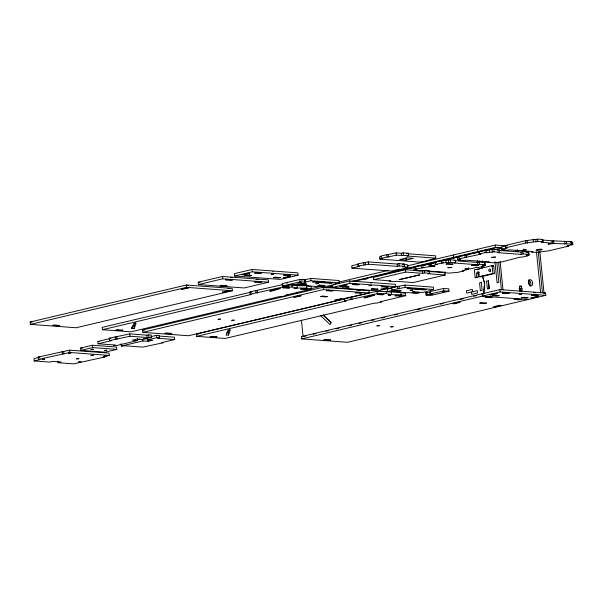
<?xml version="1.0" encoding="UTF-8"?>
<svg xmlns="http://www.w3.org/2000/svg" width="603" height="603" viewBox="0 0 603 603"><rect width="100%" height="100%" fill="white"/><g stroke="black" fill="none" stroke-linecap="round" stroke-linejoin="round"><path stroke-width="0.9" d="M481.842 268.297L481.963 266.488M482.212 262.87L482.332 261.061M481.895 268.229L482.046 266.39M528.092 299.54L482.332 296.141L482.099 293.797L483.674 293.91L484.548 282.897L482.536 276.174M483.674 293.91L484.624 283.644L482.302 275.518M475.156 277.659L476.242 277.395L476.928 273.234A1.191 0.889 -85.7 0 1 477.697 271.855A1.191 0.889 -85.7 0 1 478.699 272.812L479.099 276.724L480.674 276.837L494.445 273.581L493.653 265.765L492.078 265.644L474.357 269.843L475.156 277.659L477.817 277.516L478.511 273.347A1.191 0.889 -85.7 0 1 479.053 272.066M131.884 328.59L133.723 323.487L136.097 323.276L134.258 328.371L131.884 328.59L131.725 327.022M134.258 328.371L134.017 326.027L135.245 322.628M228.537 335.012L230.376 329.909L228.009 330.127L226.17 335.223L228.537 335.012L228.303 332.668L229.524 329.268M70.506 350.637L68.591 350.637M286.84 283.131L287.299 283.026M30.15 322.017L186.402 285.015L232.163 288.415L232.396 290.759L76.144 327.761L30.391 324.361L30.15 322.017L32.019 322.16M198.214 282.219L222.537 276.46L268.297 279.86L268.539 282.204L244.207 287.963L198.455 284.563L198.214 282.219L200.083 282.362M252.092 269.458L234.348 273.664L234.59 276.008L280.342 279.408L298.093 275.209L297.852 272.865L252.092 269.458L252.333 271.802L298.093 275.209M30.391 324.361L186.644 287.36L232.396 290.759M198.455 284.563L222.778 278.805L268.539 282.204M234.59 276.008L252.333 271.802M249.755 275.85L251.526 275.435L246.273 275.043L244.501 275.458L249.755 275.85L249.597 274.29M407.568 253.735L435.562 255.815L435.803 258.159L406.874 256.004L408.646 255.589L408.404 253.245L403.151 252.853L401.372 253.268L396.118 252.883L380.953 255.981L381.194 258.325L382.769 258.438L379.822 259.139L379.581 256.795L381.058 256.448M403.309 264.483L407.696 264.815L407.93 267.159L402.668 266.767L404.44 266.345L404.206 264.001L398.945 263.609L397.173 264.031L368.245 261.883L357.813 263.858L358.046 266.202L359.622 266.322L351.948 268.139L351.707 265.795L358.536 264.182M381.194 258.325L396.352 255.227L408.646 255.589M406.633 253.659L408.404 253.245M288.724 286.139C279.619 284.857 309.429 284.593 305.359 282.204L305.118 279.86L299.857 279.468L282.144 283.659L282.377 286.003L287.639 286.395L288.724 286.139L288.566 284.578M358.046 266.202L368.486 264.227L397.415 266.375L399.186 265.953L404.44 266.345M249.936 291.897L251.519 292.018L102.209 327.376L102.442 329.72L251.752 294.362L250.177 294.241L249.936 291.897L282.784 284.616M301.515 280.094L303.203 279.694M310.703 278.413L304.786 279.815L305.02 282.159L310.944 280.757L339.346 282.867L339.105 280.523L310.703 278.413L310.944 280.757M282.377 286.003L300.098 281.812L305.359 282.204M250.177 294.241L283.026 286.96L292.071 287.02L297.226 288.015L306.769 288.113L311.427 289.071L311.186 286.726L306.535 285.769L296.985 285.671L292.696 284.842M298.266 283.757L293.194 284.955C305.239 284.533 317.321 288.098 329.095 285.784L349.763 280.945L395.523 284.345L395.756 286.689L378.013 290.887L332.253 287.488L332.019 285.144M406.173 260.036L413.379 258.325L406.965 257.85L399.759 259.554L406.173 260.036L405.94 257.692M402.435 264.423L404.206 264.001M435.803 258.159L423.796 261.491L419.266 262.071L379.822 259.139M310.703 288.769L319.839 286.606M339.029 282.061L388.37 270.378M407.56 265.833L495.319 245.052L506.52 245.888M311.427 289.071L286.063 295.071L287.639 295.191L281.737 296.593L280.154 296.472L130.843 331.831L102.442 329.72M339.346 282.867L333.421 284.269L335.004 284.382M142.579 330.007L323.155 287.247L368.915 290.646L369.157 292.99L188.581 335.75L142.821 332.351L142.579 330.007L144.449 330.143M407.93 267.159L404.975 267.853L406.558 267.973L400.648 269.375L399.073 269.255L391.392 271.071L351.948 268.139M109.286 338.238L110.869 338.358L97.874 341.434L98.116 343.778L111.103 340.703L109.527 340.582L109.286 338.238L129.766 333.881L146.853 335.155L151.255 334.929L151.496 337.273L142.346 339.436L137.085 339.052L132.358 340.167L137.62 340.559L137.378 338.215M324.648 287.872L332.871 285.92M352.054 281.375L495.553 247.396L502.095 247.886M436.022 262.365L430.708 263.617L430.949 265.961L434.733 266.247L429.457 266.647L430.225 266.466L429.992 264.122L428.937 264.039L422.733 265.508L421.158 265.388L415.256 266.79L415.49 269.134L417.065 269.247L414.118 269.948L413.877 267.604L416.093 267.084M454.564 260.707L477.327 262.403L479.099 261.981L484.352 262.373L484.593 264.717L479.332 264.325L477.561 264.747L453.893 262.983L455.664 262.569L455.431 260.225L450.17 259.833L441.238 260.639L435.328 262.034L435.57 264.378L437.145 264.498L430.949 265.961M459.056 256.908L457.579 257.255L457.813 259.599L460.767 258.906L459.192 258.785L458.951 256.441L479.724 252.016M486.885 250.433L484.933 250.29L479.031 251.685L479.264 254.029L480.847 254.149L459.192 258.785M505.6 245.391L507.183 245.511L501.274 246.906L501.515 249.25L507.417 247.856L505.842 247.735L505.6 245.391L525.68 240.642C531.386 240.152 537.002 238.517 542.828 239.527L543.062 241.871L541.29 242.285L552.34 243.107L552.099 240.763L541.976 240.009M326.291 287.97L332.705 286.455M354.685 281.247L497.136 247.516L497.415 250.268M489.463 249.702L486.515 250.403L486.749 252.747L494.106 251.828L499.367 252.22L499.126 249.876L493.865 249.484L489.463 249.702L489.704 252.046M328.786 287.872L331.529 287.224M364.506 279.408L367.257 278.759M428.65 270.905L424.263 270.581L422.492 271.003L405.397 269.729L373.513 277.282L373.747 279.626L390.842 280.9L389.071 281.315L394.332 281.707L396.103 281.292L413.198 282.558L445.082 275.006L444.848 272.662L428.65 271.463M410.311 268.569L413.055 267.913M423.133 265.531L425.884 264.875M433.21 263.142L435.954 262.493M446.032 260.104L448.783 259.456M453.072 258.438L454.76 258.039M466.473 255.265L469.187 254.624M488.573 250.034L491.95 249.235M429.992 264.122L429.223 264.302L431.145 264.204L431.386 266.549M432.524 263.519L430.708 263.617M39.044 357.391L33.979 358.589L34.22 360.933L40.122 359.539L38.547 359.418L38.306 357.074L69.586 350.155L109.037 353.087L109.271 355.431L103.369 356.833L104.945 356.946L73.664 363.865L58.152 362.712L57.994 361.152M142.821 332.351L323.396 289.591L369.157 292.99M332.253 287.488L349.996 283.289L395.756 286.689M109.527 340.582L129.999 336.225L147.094 337.499L151.496 337.273M80.591 348.037L92.402 345.24L116.598 347.042L116.831 349.386L105.02 352.182L80.832 350.381L80.591 348.037L82.453 348.18M415.49 269.134L430.225 266.466M435.57 264.378L446.001 262.395L455.664 262.569M479.264 254.029L485.174 252.634L486.749 252.747M505.842 247.735L525.922 242.986C531.627 242.496 537.243 240.861 543.062 241.871M373.747 279.626L405.638 272.074L422.733 273.347L424.504 272.925L429.766 273.317L429.524 270.973M38.547 359.418L69.827 352.499L109.271 355.431M80.832 350.381L92.636 347.584L116.831 349.386M499.367 252.22L497.596 252.634L521.263 254.398L523.035 253.976L528.296 254.368L528.055 252.024L522.793 251.632L521.022 252.054L499.178 250.426M552.34 243.107L548.089 244.117L553.418 243.559L552.732 243.506L552.499 241.162L553.675 240.883L571.757 241.675L571.991 244.019L570.219 244.441L572.85 244.637L572.609 242.293L570.928 242.692M551.881 241.524L553.177 241.215L552.499 241.162M137.25 339.881L139.949 339.24M151.029 336.617L156.516 335.321L159.147 335.517L159.388 337.861L157.617 338.275L174.704 339.549L174.471 337.205L159.177 336.067M137.62 340.559L116.062 345.662L113.432 345.466L115.203 345.044L98.116 343.778M515.836 251.557L518.294 251.187L516.522 251.609M552.732 243.506L571.991 244.019M572.85 244.637L566.948 246.032L568.523 246.152L548.444 250.901C542.738 251.391 537.122 253.026 531.303 252.016L533.075 251.602L522.025 250.78L526.276 249.77L520.449 250.66L509.407 249.838L507.636 250.26L502.374 249.868L504.146 249.446L501.515 249.25M121.082 343.71L121.324 346.054L142.881 340.951L148.134 341.343L152.861 340.22L147.599 339.828L147.441 338.268M147.599 339.828L156.757 337.665L159.388 337.861M429.766 273.317L427.994 273.739L445.082 275.006M58.152 362.712L61.099 362.011L52.687 361.385L49.732 362.086L34.22 360.933M526.283 252.446L528.055 252.024M569.986 242.097L571.757 241.675M484.706 262.463L486.478 262.041M484.593 264.717L482.822 265.132L485.453 265.328L485.211 262.983M528.296 254.368L526.525 254.79L529.148 254.979L528.914 252.634M196.729 336.353L225.13 338.464L374.44 303.113L376.016 303.226L381.925 301.832L380.342 301.711L405.706 295.704L405.472 293.36L400.822 292.41L377.071 291.249L344.223 298.538L344.464 300.882L346.039 300.995L196.729 336.353L196.488 334.009L344.886 298.869M468.463 267.755L468.621 269.315L462.418 270.785L464.001 270.898L458.092 272.3L449.16 273.106L443.898 272.714L445.677 272.292L422.002 270.536L420.231 270.958L414.977 270.566L416.748 270.144L414.118 269.948M485.453 265.328L482.498 266.029L484.073 266.149L478.171 267.544L476.596 267.43L470.393 268.893L468.953 268.554L464.838 269.036L468.621 269.315M529.148 254.979L526.2 255.68L527.776 255.8L521.874 257.195L520.291 257.082L501.794 261.951L497.264 262.531L492.862 262.757L487.601 262.365L489.372 261.951L465.704 260.187L463.933 260.609L458.672 260.217L460.443 259.795L457.813 259.599M387.48 291.596L396.028 291.626L401.681 292.651L410.733 292.719L415.882 293.706L421.799 292.304L423.381 292.417L433.625 289.5L433.391 287.156L404.99 285.046L391.581 287.729L391.822 290.073L393.397 290.194L387.48 291.596L387.239 289.252L392.319 288.046M174.704 339.549L161.717 342.625L163.292 342.745L142.821 347.102L125.726 345.828L121.324 346.054M344.464 300.882L377.305 293.593L386.357 293.661L391.505 294.648L401.055 294.754L405.706 295.704M476.822 269.752L479.483 269.119M491.882 266.179L493.653 265.765M391.822 290.073L405.224 287.39L433.625 289.5M479.099 276.724L492.87 273.461L494.445 273.581M426.027 294.995L432.894 294.362L429.969 294.06L429.728 291.716L443.499 288.46L448.76 288.845L449.001 291.189L431.281 295.387L426.027 294.995L425.786 292.651L430.587 292.334M429.969 294.06L443.74 290.804L449.001 291.189M486.591 281.217L488.377 280.794L489.176 288.611L487.382 289.033L486.606 281.217M301.515 336.557L499.842 289.591L545.602 292.99L545.836 295.334L347.516 342.3L301.756 338.901L301.515 336.557L303.384 336.693M305.842 336.022L303.098 336.67L301.417 320.163M313.168 334.288L315.919 333.64M325.997 331.251L328.741 330.602M336.075 328.861L338.818 328.213M348.896 325.831L351.647 325.175M358.973 323.442L361.717 322.793M371.795 320.404L374.546 319.756M381.872 318.022L384.624 317.366M394.694 314.985L397.445 314.329M417.6 309.558L420.344 308.909M440.499 304.138L443.243 303.482M460.119 299.487L463.745 298.628M473.709 296.269L476.43 295.628M519.394 286.561L521.165 286.146L522.266 290.262L519.809 290.631L520.495 290.676L519.477 287.345M301.756 338.901L500.075 291.935L545.836 295.334M519.635 288.905L521.407 288.49M520.314 288.958L522.085 288.543M326.404 340.182L328.175 339.76M543.823 293.412L545.602 292.99M132.434 326.17L134.017 326.027M226.72 332.811L228.303 332.668M272.971 271.576L273.476 271.636M370.634 283.056L371.147 283.124M499.57 248.248L502.201 248.444M515.346 250.969L516.032 251.021M458.951 256.441L460.526 256.561M457.217 257.639L453.486 257.36L453.245 255.016M476.928 273.234L478.511 273.347M476.242 277.395L477.817 277.516M521.165 286.146L519.59 286.026L519.824 288.37L519.145 288.317L520.163 291.656M533.663 292.659L535.411 292.787M230.678 277.425L232.434 277.553M256.102 279.31L258.732 279.506M425.786 292.651L427.542 292.779M356.72 290.096L360.225 290.36M186.945 285.377L188.52 285.498M227.964 288.43L229.547 288.551M196.488 334.009L198.327 334.145M143.514 338.667L147.901 338.999L148.134 341.343M97.874 341.434L99.676 341.569M38.306 357.074L39.888 357.195M323.208 315.022L331.107 322.59L330.029 324.64L320.804 315.716M323.216 315.12L331.115 322.68M566.496 241.283L566.73 243.627M564.725 241.705L564.958 244.049M553.675 240.883L553.916 243.228M539.828 251.594L544.019 292.877M537.567 239.135L537.801 241.479M538.253 251.481L542.444 292.757M535.796 239.557L536.029 241.901M536.474 251.85L540.672 293.179M533.165 239.361L533.406 241.705M527.256 240.755L527.497 243.099M525.68 240.642L525.922 242.986M529.042 280.274L529.562 285.588M523.736 248.986L523.894 250.546M522.793 251.632L523.035 253.976M521.022 252.054L521.263 254.398M517.449 249.574L517.608 251.134M521.58 290.209L521.738 291.769M498.711 247.629L498.99 250.381M500.106 261.393L503 289.824M498.621 262.192L501.417 289.711M495.319 245.052L495.553 247.396M499.842 289.591L500.075 291.935M496.804 262.162L498.854 282.317L497.083 282.732L494.942 261.664M493.865 249.484L494.106 251.828M492.093 249.898L492.334 252.242M492.078 265.644L492.87 273.461M488.362 280.802L489.154 288.611M484.933 250.29L485.174 252.634M479.159 261.107L479.34 262.84M479.099 261.981L479.332 264.325M477.568 249.258L477.81 251.602M477.305 260.654L477.478 262.395M477.327 262.403L477.561 264.747M472.594 291.731L472.36 289.387L466.451 290.789L466.692 293.133L477.32 290.616L477.561 292.96L471.652 294.354L471.418 292.01M466.436 255.159L466.669 257.504M464.86 255.039L465.094 257.383M450.17 259.833L450.403 262.177M448.398 260.247L448.632 262.591M445.768 260.051L446.001 262.395M442.813 260.752L443.054 263.096M441.238 260.639L441.471 262.983M443.499 288.46L443.74 290.804M430.376 264.385L430.617 266.73M428.937 264.039L429.178 266.383M426.871 292.395L427.112 294.739M424.263 270.581L424.504 272.925M422.733 265.508L422.974 267.853M422.492 271.003L422.733 273.347M421.158 265.388L421.399 267.732M405.397 269.729L405.638 272.074M403.151 252.853L403.384 255.197M404.99 285.046L405.224 287.39M401.372 253.268L401.613 255.612M398.945 263.609L399.186 265.953M400.822 292.41L401.055 294.754M396.118 252.883L396.352 255.227M397.173 264.031L397.415 266.375M399.065 286.448L399.307 288.792M397.49 286.335L397.731 288.679M388.438 254.7L388.679 257.044M391.272 292.304L391.505 294.648M386.862 254.579L387.096 256.923M386.116 291.317L386.357 293.661M377.071 291.249L377.305 293.593M368.245 261.883L368.486 264.227M365.29 262.576L365.531 264.921M363.715 262.463L363.956 264.807M351.707 297.256L351.941 299.601M349.763 280.945L349.996 283.289M350.124 297.136L350.366 299.48M323.155 287.247L323.396 289.591M306.535 285.769L306.769 288.113M299.857 279.468L300.098 281.812M296.985 285.671L297.226 288.015M296.993 292.018L297.151 293.578M291.837 284.676L292.071 287.02M282.867 285.392L283.026 286.96M257.421 290.616L257.662 292.96M255.845 290.503L256.079 292.847M222.537 276.46L222.778 278.805M186.402 285.015L186.644 287.36M156.516 335.321L156.757 337.665M148.624 334.733L148.866 337.077M146.853 335.155L147.094 337.499M142.723 339.383L142.881 340.951M129.766 333.881L129.999 336.225M116.771 336.956L117.012 339.301M115.196 336.843L115.429 339.188M92.402 345.24L92.636 347.584M69.586 350.155L69.827 352.499M63.684 351.557L63.918 353.901M62.109 351.436L62.343 353.78M479.151 274.418A1.191 0.889 -85.7 0 1 479.151 272.217M490.473 271.26A1.319 0.987 -85.7 0 1 490.533 269.948M490.495 271.109A1.191 0.889 -85.7 0 1 490.495 269.662M528.416 280.101A3.181 2.05 76.7 0 1 530.685 282.566A3.181 2.05 76.7 0 1 530.06 286.01M42.27 359.298L44.584 359.139L42.27 359.298M68.493 353.094L70.8 352.928L68.493 353.094M76.528 358.845L78.842 358.679L76.528 358.845M90.97 349.439L93.277 349.28L90.97 349.439M78.563 361.996L80.87 361.838L78.563 361.996M91 355.416L93.307 355.257L91 355.416M104.409 350.433L106.723 350.275L104.409 350.433M104.779 355.793L107.093 355.627L104.779 355.793M218.06 319.296L220.366 319.13L218.06 319.296M271.425 274.192L273.739 274.026L271.425 274.192M231.808 320.321L234.122 320.163L231.808 320.321M298.756 282.732L301.063 282.573L298.756 282.732M294.06 288.551L296.375 288.385L294.06 288.551M369.096 285.671L371.403 285.513L369.096 285.671M388.347 295.184L390.654 295.025L388.347 295.184M376.996 325.846L379.302 325.688L376.996 325.846M447.908 267.732L451.76 267.461L447.908 267.732M390.744 326.871L393.058 326.713L390.744 326.871M442.398 291.724L444.705 291.566L442.398 291.724M491.603 257.383L495.455 257.112L491.603 257.383M519.175 294.317L521.482 294.158L519.175 294.317M315.904 283.727L318.414 283.523L315.904 283.727M410.183 290.367L412.701 290.216L410.183 290.367M187.179 287.721L181.277 289.123L182.852 289.244L188.762 287.842L187.179 287.721M247.991 273.325L242.082 274.719L243.665 274.84L249.567 273.445L247.991 273.325M227.414 279.506L225.643 279.928L230.896 280.32L232.668 279.898L227.414 279.506M256.343 272.654L254.572 273.076L259.833 273.468L261.604 273.046L256.343 272.654M54.18 325.032L52.408 325.447L57.669 325.839L59.441 325.416L54.18 325.032M221.798 285.34L220.027 285.754L225.288 286.146L227.06 285.724L221.798 285.34M256.335 281.654L254.564 282.076L259.825 282.468L261.596 282.046L256.335 281.654M275.194 277.192L273.423 277.614L278.684 277.998L280.455 277.584L275.194 277.192M285.272 274.802L283.5 275.224L288.762 275.616L290.533 275.194L285.272 274.802M228.205 290.774L222.303 292.169L223.879 292.289L229.781 290.895L228.205 290.774M289.018 276.37L283.109 277.772L284.691 277.893L290.593 276.491L289.018 276.37M278.722 288.468L269.677 291.098L271.252 291.219L280.305 288.581L278.722 288.468M284.503 287.427L282.732 287.842L287.993 288.234L289.764 287.812L284.503 287.427M301.704 283.764L299.932 284.179L305.186 284.571L306.957 284.149L301.704 283.764M314.427 281.563L312.656 281.985L330.542 283.312L332.313 282.897L314.427 281.563M117.562 329.743L115.791 330.158L121.045 330.55L122.816 330.127L117.562 329.743M302.382 288.754L300.611 289.176L305.872 289.561L307.643 289.146L302.382 288.754M319.582 285.091L317.834 285.505L323.095 285.897L324.844 285.483L319.582 285.091M299.608 295.711L293.706 297.106L295.282 297.226L301.191 295.824L299.608 295.711M345.655 284.804L339.753 286.206L341.328 286.319L347.238 284.925L345.655 284.804M328.032 290.292L326.261 290.706L331.522 291.098L333.293 290.684L328.032 290.292M343.936 286.523L342.165 286.945L347.426 287.337L349.197 286.915L343.936 286.523M354.014 284.134L352.242 284.556L357.504 284.948L359.275 284.526L354.014 284.134M447.72 263.632L445.949 264.046L451.21 264.438L452.981 264.016L447.72 263.632M166.609 333.014L164.838 333.436L170.099 333.828L171.87 333.406L166.609 333.014M322.417 296.118L320.645 296.54L325.906 296.932L327.678 296.51L322.417 296.118M419.13 274.938L399.118 279.671L419.658 274.976L419.13 274.938M356.961 292.44L355.19 292.862L360.443 293.254L362.215 292.832L356.961 292.44M372.865 288.671L371.094 289.093L376.355 289.485L378.126 289.063L372.865 288.671M382.943 286.289L381.171 286.704L386.433 287.096L388.204 286.681L382.943 286.289M473.159 264.966L471.388 265.388L476.649 265.78L478.42 265.358L473.159 264.966M340.635 298.756L334.733 300.158L336.308 300.279L342.21 298.877L340.635 298.756M386.681 287.857L380.779 289.252L382.355 289.372L388.257 287.97L386.681 287.857M373.008 295.101L363.956 297.739L365.539 297.852L374.584 295.221L373.008 295.101M378.782 294.06L377.011 294.483L382.272 294.875L384.043 294.452L378.782 294.06M395.983 290.397L394.211 290.819L399.472 291.211L401.244 290.789L395.983 290.397M408.713 288.204L406.942 288.618L424.821 289.953L426.6 289.53L408.713 288.204M211.841 336.376L210.07 336.798L215.331 337.19L217.103 336.768L211.841 336.376M396.668 295.395L394.897 295.809L400.158 296.201L401.93 295.779L396.668 295.395M413.869 291.724L412.12 292.138L417.374 292.53L419.13 292.116L413.869 291.724M481.33 282.46L479.558 282.882L480.35 290.699L482.129 290.277L481.33 282.46M458.551 302.261L452.642 303.663L454.217 303.776L460.127 302.382L458.551 302.261M495.734 293.457L489.832 294.852L491.407 294.973L497.317 293.571L495.734 293.457M486.968 296.842L485.196 297.264L490.458 297.648L492.229 297.234L486.968 296.842M494.015 295.169L492.244 295.591L497.505 295.983L499.276 295.56L494.015 295.169M504.093 292.787L502.322 293.209L507.583 293.593L509.354 293.179L504.093 292.787M325.552 339.564L323.773 339.986L329.034 340.378L330.806 339.956L325.552 339.564M481.352 302.668L479.581 303.09L484.842 303.482L486.613 303.06L481.352 302.668M515.897 298.99L514.125 299.412L519.387 299.804L521.158 299.382L515.897 298.99M522.944 297.324L521.173 297.739L526.434 298.131L528.205 297.716L522.944 297.324M533.022 294.935L531.251 295.357L536.512 295.749L538.283 295.327L533.022 294.935M499.57 305.314L493.669 306.708L495.244 306.829L501.153 305.427L499.57 305.314M536.76 296.503L530.859 297.905L532.434 298.018L538.343 296.623L536.76 296.503M537.363 250.351A3.181 0.49 -5.8 0 0 542.263 249.484A3.181 0.49 -5.8 0 0 537.68 249.476A3.181 0.49 -5.8 0 0 537.363 250.351M490.337 270.905A1.191 0.889 -85.7 0 0 489.742 269.044A1.191 0.889 -85.7 0 0 488.799 270.732A1.191 0.889 -85.7 0 0 490.337 270.905M528.522 281.104A3.181 2.05 76.7 0 0 530.821 285.928A3.181 2.05 76.7 0 0 532.17 281.375A3.181 2.05 76.7 0 0 528.522 281.104"/></g></svg>
